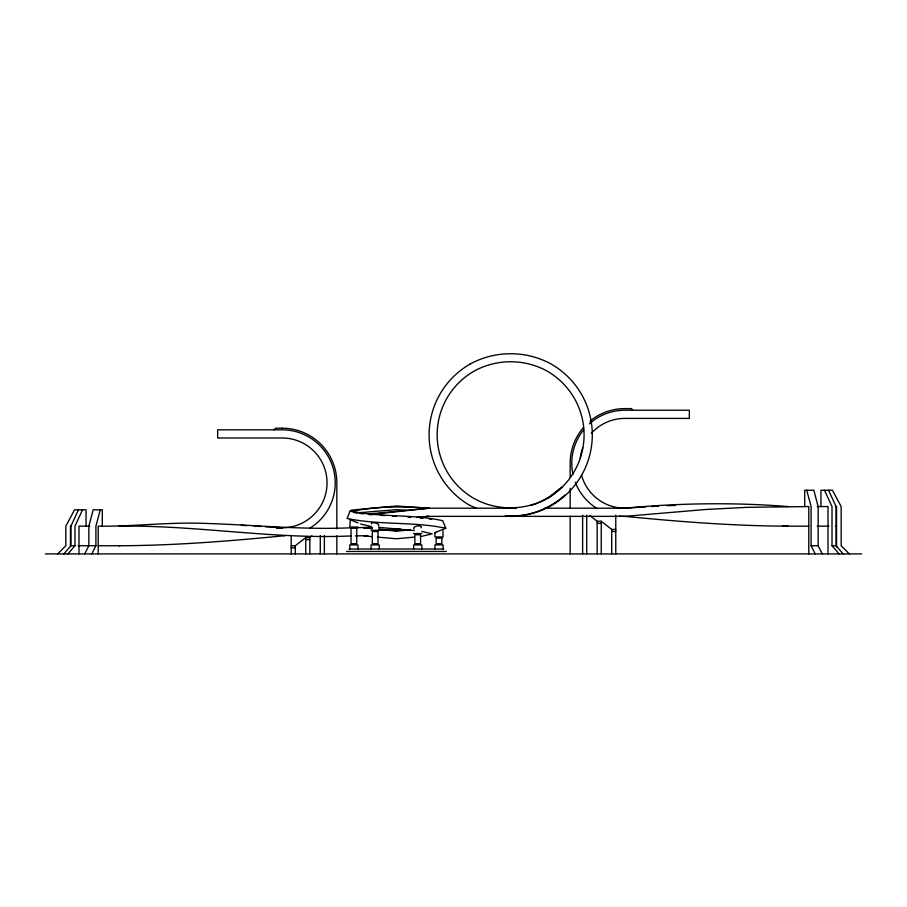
<?xml version="1.0" encoding="UTF-8"?>
<svg xmlns="http://www.w3.org/2000/svg" width="907" height="907" viewBox="0 0 907 907"><rect width="100%" height="100%" fill="white"/><g stroke="black" fill="none" stroke-linecap="round" stroke-linejoin="round"><path stroke-width="1.36" d="M100.258 509.825L95.904 526.151L95.904 545.742L91.822 553.905M516.264 508.192L429.09 508.192L396.438 506.004L351.78 510.085L350.204 510.902L347.098 518.453C379.319 525.278 413.569 521.423 445.791 528.248L444.113 529.064M78.444 509.825L70.905 526.151L70.905 545.742L63.841 553.905M82.526 509.825L74.986 526.151L74.986 545.742L67.923 553.905M84.759 553.905L88.841 545.742L88.841 526.151L93.183 509.825L102.298 509.825L102.298 526.151M434.918 532.726L442.945 529.269L443.081 536.91L434.918 536.91L434.918 532.726L436.108 532.262M421.256 527.817C422.537 524.858 414.431 525.493 413.637 528.123L414.182 528.951M57.674 553.905L65.837 545.742L65.837 526.151L74.544 509.825L86.063 509.825L86.063 526.151M273.993 429.827L275.626 428.195L282.27 428.195M530.686 505.482A73.569 73.467 -0.8 0 0 546.422 370.714C523.577 358.401 495.494 358.832 472.989 371.745A73.592 73.478 -0.8 0 0 474.837 498.941C501.764 513.555 537.647 510.165 559.914 488.624M548.293 497.886L562.363 486.742M291.226 545.742L295.308 545.742L305.75 537.579L309.831 537.579L311.929 535.946M564.88 495.097C548.939 509.564 526.865 517.67 505.369 515.664M357.97 527.012L349.807 527.012L350.351 519.507M378.695 525.992C380.509 523.441 370.759 521.31 371.496 523.804M351.712 511.525C376.802 505.766 403.49 506.605 429.09 508.192L369.466 514.666M469.871 364.195C495.041 350.238 526.241 350.238 551.411 364.195A81.619 81.528 0 0 1 510.641 516.378M368.219 514.042L429.09 508.192M421.732 536.298L432.208 533.849L421.732 531.4M356.632 512.92L396.438 509.655L405.962 510.176M410.145 529.835L396.438 531.196L378.752 529.348M414.329 537.114L396.438 538.747L377.391 537.114M405.282 529.756L396.438 530.572L378.752 529.064M416.846 517.409L429.09 516.355L624.844 516.355L706.474 509.428L747.289 507.33L808.783 506.56L808.783 553.905M355.351 535.946L367.868 535.595M400.406 528.974L380.112 530.142M355.351 527.783L371.949 527.239M645.954 506.888L624.844 508.192L544.744 508.192M651.577 506.548L658.618 506.117M98.217 553.905L98.217 526.151C132.354 526.638 166.355 522.273 200.526 523.248C250.797 524.609 300.829 530.062 351.202 527.783M371.949 528.634L363.786 527.783L371.949 527.398M667.064 505.653L675.511 505.471M118.896 545.742C173.464 545.583 227.884 541.241 282.156 535.946A53.059 53.059 0 0 0 284.923 535.878M817.23 506.56L828.012 506.56L828.012 553.905M835.404 506.56L836.537 506.56L836.537 546.966M589.856 515.539L597.169 521.253L601.25 521.253L611.692 529.416L615.774 529.416M597.169 523.294L601.25 523.294M71.596 526.151L70.463 526.151L70.463 545.742L74.986 545.742M89.77 526.151L78.988 526.151L78.988 553.905M787.038 526.151L808.783 526.151M817.23 526.151L828.919 526.151M835.404 526.151L836.537 526.151M371.088 530.278L379.251 530.278M611.692 531.457L615.774 531.457M413.637 533.543L421.8 533.543M351.202 535.946C273.506 539.518 196.581 524.983 118.896 526.151M305.75 539.62L309.831 539.62M78.081 545.742L95.904 545.742M98.217 545.742L119.962 545.742M806.742 490.233L811.096 506.56L811.096 545.742L818.159 545.742L822.241 553.905M824.474 490.233L832.014 506.56L832.014 545.742L836.095 545.742L843.159 553.905M291.226 547.783L295.308 547.783M348.991 549.007L443.897 549.007M346.542 551.456L446.346 551.456M45.35 553.905L861.65 553.905M788.104 506.56C733.752 502.251 679.094 503.022 624.844 508.192A44.897 44.897 0 0 1 581.478 474.917M241.341 525.278L246.976 525.618M254.017 526.049L261.046 526.479M265.275 526.74L282.156 527.783A44.897 44.897 0 0 0 327.053 482.887A44.897 44.897 0 0 0 282.156 437.99L217.669 437.99L217.669 429.827L282.156 429.827A53.059 53.059 0 0 1 309.877 528.135M392.584 516.151L396.438 516.423M380.827 515.301L384.863 515.607M408.014 517.239L410.712 517.443M426.369 516.117L429.09 516.355M363.786 527.783L371.949 528.486M363.786 535.946L371.949 536.649M420.134 518.18L422.775 518.407M368.786 514.326L372.754 514.677M378.559 527.318L414.329 530.584M782.469 525.607L788.104 526.151C733.536 525.992 679.116 521.65 624.844 516.355A53.059 53.059 0 0 1 619.3 516.06M429.249 519.008L431.619 519.28M360.079 513.43L363.628 513.838M371.156 526.502L360.68 524.053M353.242 512.342L356.587 512.954M357.97 522.931L349.807 519.575M469.871 505.426L476.538 508.192M350.204 510.902C380.316 517.727 412.572 513.884 442.684 520.697L445.791 528.248M849.326 553.905L841.163 545.742L841.163 506.56L832.456 490.233L820.937 490.233L820.937 506.56M633.007 410.236L631.374 408.603L624.73 408.603A54.624 54.624 0 0 0 590.004 421.12M832.014 545.742L839.077 553.905M811.096 545.742L815.178 553.905M828.556 490.233L836.095 506.56L836.095 545.742M818.159 545.742L818.159 506.56L813.817 490.233L804.702 490.233L804.702 506.56M615.774 515.165L615.774 553.905M611.692 529.416L611.692 553.905M601.25 521.253L601.25 553.905M597.169 521.253L597.169 553.905M586.716 515.131L586.716 553.905M582.634 515.131L582.634 553.905M570.152 477.15L570.152 463.194A54.624 54.624 0 0 1 583.507 427.458M570.152 488.306L570.152 507.852M570.152 516.219L570.152 553.905M443.081 549.007L443.081 544.926L434.918 544.926L434.918 549.007M421.8 549.007L421.8 544.926L413.637 544.926L413.637 549.007M379.251 549.007L379.251 544.926L371.088 544.926L371.088 549.007M357.97 549.007L357.97 544.926L349.807 544.926L349.807 549.007M336.848 528.804L336.848 482.785A54.624 54.624 0 0 0 282.27 428.206M336.848 535.776L336.848 553.905M324.366 535.663L324.366 553.905M320.284 535.663L320.284 553.905M309.831 537.579L309.831 553.905M305.75 537.579L305.75 553.905M295.308 545.742L295.308 553.905M291.226 536.128L291.226 553.905M469.871 505.414A81.664 81.562 0 0 1 469.871 364.206M580.242 458.092A44.897 44.897 0 0 1 582.645 447.945M591.307 433.444A44.897 44.897 0 0 1 624.844 418.399L689.331 418.399L689.331 410.236L624.844 410.236A53.059 53.059 0 0 0 589.323 423.875M597.123 508.544A53.059 53.059 0 0 1 575.299 482.309M572.941 474.338A53.059 53.059 0 0 1 583.609 429.895M282.156 527.783L276.533 528.384L282.156 527.783M356.746 528.237L351.032 528.237L351.032 543.701L356.746 543.701L356.746 528.237M378.026 531.502L372.312 531.502L372.312 543.701L378.026 543.701L378.026 531.502M420.576 534.767L414.862 534.767L414.862 543.701L420.576 543.701L420.576 534.767M441.856 538.134L436.142 538.134L436.142 543.701L441.856 543.701L441.856 538.134"/></g></svg>
